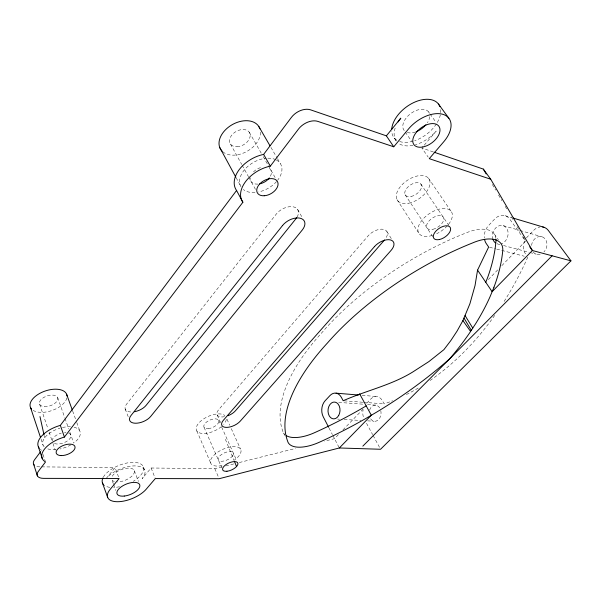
<?xml version="1.0" encoding="UTF-8"?>
<svg xmlns="http://www.w3.org/2000/svg" width="601" height="601" viewBox="0 0 601 601"><rect width="100%" height="100%" fill="white"/><g stroke="black" fill="none" stroke-linecap="round" stroke-linejoin="round"><path stroke-width="0.45" stroke-dasharray="3 2.25" d="M106.152 478.561L115.084 467.631L118.517 476.841M222.07 466.849L214.82 468.667L151.121 468.006L142.136 478.629A22.034 10.285 -21.8 0 0 136.254 465.955A22.034 10.285 -21.8 0 0 108.248 476.345M424.238 145.187L436.161 131.101A27.962 16.941 -36.8 0 1 415.434 144.758M366.73 403.218L370.93 398.869A11.043 8.174 -86.5 0 1 382.364 400.679L384.152 403.88A253.179 175.537 -73 0 0 392.551 400.769M338.393 434.643L334.517 438.655L324.54 441.157M342.923 429.963L362.974 409.236M488.328 279.615L497.959 269.654M501.82 265.665L525.582 241.091L509.618 218.989A13.079 10.412 -71.3 0 0 494.6 219.11L488.418 225.728A13.004 10.33 -72 0 0 484.316 237.966M225.698 465.94L234.766 463.672M239.303 462.53L295.527 448.436M41.664 466.864L115.084 467.631M337.649 419.1L339.52 419.205M344.185 419.483L360.998 420.467M367.534 420.85L374.07 421.233M338.709 402.385L363.868 404.255M367.594 404.533L375.978 405.164M344.11 400.814L362.734 402.242M363.665 402.309L384.152 403.88M362.11 395.33L376.992 396.562M489.537 247.251L495.765 248.859M496.659 249.092L524.237 256.229M499.904 244.562L497.177 243.841A9.586 7.64 -71.8 0 0 499.153 244.186M503.533 245.524L528.94 252.247M529.849 252.488L536.205 254.17M503.307 225.683L519.204 230.243M520.09 230.499L542.17 236.832M505.201 215.706L511.368 217.547M433.268 151.925L421.857 148.011L428.205 157.146M428.46 111.778L429.542 113.281M430.083 114.032L436.025 122.296M494.277 234.029L498.469 239.994M405.269 132.077L411.55 141.16M428.445 178.181L450.863 210.943M394.399 138.177L396.825 141.753A27.962 16.941 -36.8 0 1 395.45 127.232M420.813 183.966L448.887 225.51M405.104 194.679L433.103 237.17M396.998 199.637L418.544 232.737M386.901 231.573L391.612 239.063M492.339 184.462L495.66 190.126M498.514 194.979L501.835 200.636M505.163 206.301L507.064 209.539M511.338 216.818L513.712 220.867M517.033 226.532L519.88 231.385M523.208 237.049L525.109 240.28M270.946 147.403L277.046 157.898M277.519 158.709L280.329 163.555M297.6 209.433L302.213 217.457M249.302 132.295L261.345 153.375M263.193 156.613L275.461 178.099M230.461 144.052L241.722 164.471M242.173 165.283L248.483 176.717M248.934 177.535L255.493 189.413M236.17 177.783L241.061 186.798M366.497 423.262L372.65 434.636M373.093 435.447L379.682 447.64M329.07 428.1L332.421 434.598M332.841 435.409L339.317 447.978M283.552 433.013L284.739 435.462M226.99 419.235L229.71 425.215M231.257 428.633L240.573 449.135M217.224 415.088L220.852 423.157M218.584 420.219L220.116 423.645M221.656 427.078L236.569 460.291M204.07 427.334L221.709 467.623M214.82 468.667L218.802 477.87M196.797 430.894L210.989 463.717M225.39 439.301L234.082 460.531M151.121 468.006L155.298 478.584M125.181 408.996L128.591 417.672M143.444 467.075L144.811 470.575M134.301 470.658L138.455 481.491M113.334 483.692L111.786 479.478A12.088 5.679 -21.7 0 0 114.325 481.521M113.649 484.534L115.82 490.424M72.661 411.039L76.47 421.647M76.785 422.526L79.963 431.36M57.658 397.569L64.69 417.5M64.998 418.364L68.672 428.761M69.889 432.232L73.713 443.065M39.621 404.233L47.937 428.693M49.124 432.194L52.099 440.931M52.956 443.463L55.217 450.104M41.086 439.166L43.129 445.311M43.024 454.476L45.233 461.132M44.286 436.003L44.677 437.768M112.267 476.217A12.088 5.679 -21.7 0 1 127.495 468.149A12.088 5.679 -21.7 0 1 133.264 474.61A12.088 5.679 -21.7 0 1 117.368 481.934M66.876 397.892A19.247 10.322 -18.9 0 1 52.723 410.25A19.247 10.322 -18.9 0 1 33.153 410.385M74.028 427.191A19.705 9.992 -19.6 0 1 74.171 442.674M70.903 444.83A19.705 9.992 -19.6 0 1 59.995 448.992M56.006 449.593A19.705 9.992 -19.6 0 1 47.764 448.879M44.166 446.776A19.705 9.992 -19.6 0 1 59.957 428.19M62.459 427.529A19.705 9.992 -19.6 0 1 70.407 426.718M432.254 235.464A19.54 10.555 -33.9 0 1 418.905 225.225A19.54 10.555 -33.9 0 1 443.801 208.487A19.54 10.555 -33.9 0 1 448.256 224.706M447.242 225.886A19.54 10.555 -33.9 0 1 436.687 233.721M224.526 416.711A11.006 5.424 -24.9 0 1 218.636 409.732L367.962 236.028A12.396 6.927 -32 0 1 382.98 229.236A12.396 6.927 -32 0 1 385.692 238.484M369.577 410.152A8.106 5.995 -86.8 0 1 379.907 408.214M380.824 410.701A8.106 5.995 -86.8 0 1 377.668 420.369A8.106 5.995 -86.8 0 1 370.178 418.146M41.649 450.322A24.633 12.493 -19.6 0 1 40.297 449.36M221.949 465.565A16.52 7.58 -24.7 0 1 212.161 457.248A16.52 7.58 -24.7 0 1 235.862 446.693A16.52 7.58 -24.7 0 1 234.555 459.953M440.646 109.675A27.886 16.993 -36.8 0 1 440.631 113.033M440.353 114.799A27.886 16.993 -36.8 0 1 436.807 123.265M436.341 124.001A27.886 16.993 -36.8 0 1 414.652 140.702M412.985 141.22A27.886 16.993 -36.8 0 1 399.5 141.483M396.66 140.116A27.886 16.993 -36.8 0 1 391.687 131.161M269.729 168.603A11.434 7.445 -29.6 0 1 269.361 177.896M257.934 184.109A11.434 7.445 -29.6 0 1 250.316 177.761M253.509 171.871A11.434 7.445 -29.6 0 1 262.066 167.213M493 239.416A9.586 7.64 -71.8 0 1 498.019 226.209A9.586 7.64 -71.8 0 1 507.98 231.64A9.586 7.64 -71.8 0 1 501.204 243.893M297.044 217.134A13.447 8.241 -29.6 0 0 292.777 206.744A13.447 8.241 -29.6 0 0 276.25 214.106L126.578 404.15A11.997 6.228 -22 0 0 132.438 411.985M260.481 132.167A22.229 15.258 -29.7 0 1 246.297 151.737A22.229 15.258 -29.7 0 1 222.896 151.88M276.34 159.979A22.868 14.897 -29.6 0 1 277.707 180.142M276.558 181.547A22.868 14.897 -29.6 0 1 258.588 191.974M255.019 192.485A22.868 14.897 -29.6 0 1 243.33 189.525M241.024 186.903A22.868 14.897 -29.6 0 1 244.885 169.279A22.868 14.897 -29.6 0 1 266.04 158.281M267.828 158.176A22.868 14.897 -29.6 0 1 275.694 159.663M226.307 419.43A16.189 7.881 -24.4 0 1 223.707 424.374M221.431 426.59A16.189 7.881 -24.4 0 1 199.149 432.735A16.189 7.881 -24.4 0 1 203.499 419.002A16.189 7.881 -24.4 0 1 224.917 415.591M429.723 116.699A15.333 9.338 -36.8 0 1 427.401 122.754M415.389 132.025A15.333 9.338 -36.8 0 1 407.012 132.415M404.225 130.56A15.333 9.338 -36.8 0 1 411.43 113.063A15.333 9.338 -36.8 0 1 429.279 113.198M531.547 245.411A9.165 7.55 -70.6 0 1 543.139 237.252A9.165 7.55 -70.6 0 1 543.905 251.984M540.179 254.253A9.165 7.55 -70.6 0 1 533.049 251.781M68.589 432.99A9.849 4.996 -19.6 0 1 67.327 440.954A9.849 4.996 -19.6 0 1 53.669 443.147M52.167 440.954A9.849 4.996 -19.6 0 1 61.212 433.163M64.472 432.577A9.849 4.996 -19.6 0 1 65.997 432.54M412.955 145.367A27.962 16.941 -36.8 0 1 399.087 143.692M527.791 257.153A253.179 175.537 -73 0 1 502.977 303.204M494.721 315.405A253.179 175.537 -73 0 1 429.723 380.718M418.221 388.058A253.179 175.537 -73 0 1 406.043 394.714M103.319 477.186A21.982 10.322 -21.7 0 1 136.217 462.545A21.982 10.322 -21.7 0 1 133.249 481.311M119.471 486.735A21.982 10.322 -21.7 0 1 113.544 487.494M109.78 487.336A21.982 10.322 -21.7 0 1 103.507 484.654M39.801 466.849A12.178 6.01 -19.2 0 1 35.286 465.865M525.492 253.938A12.448 10.217 -70.9 0 1 524.793 240.67M526.446 237.936A12.448 10.217 -70.9 0 1 527.468 236.749L533.538 230.461A12.516 10.285 -70 0 1 539.938 226.99M495.945 238.567A35.467 17.947 -33.7 0 0 465.587 233.12A187.527 85.492 -31.5 0 0 321.798 332.751A186.798 84.966 -31.3 0 0 282.823 431.255A31.244 14.364 -27.2 0 0 284.754 434.515M363.312 416.726A11.006 8.106 -86.7 0 1 363.132 409.717M232.737 455.708L232.069 456.55A8.256 3.786 -24.7 0 1 219.034 460.682A8.256 3.786 -24.7 0 1 225.548 452.403A8.256 3.786 -24.7 0 1 232.737 455.708M411.129 196.474A9.541 5.447 -34.4 0 0 421.339 184.762A9.541 5.447 -34.4 0 0 407.14 187.82A9.541 5.447 -34.4 0 0 411.129 196.474M408.89 203.168A19.082 10.901 -34.4 0 0 429.467 179.789A19.082 10.901 -34.4 0 0 401.137 185.724A19.082 10.901 -34.4 0 0 408.89 203.168M208.194 428.633A8.091 3.944 -24.4 0 0 218.824 420.865A8.091 3.944 -24.4 0 0 206.917 421.767A8.091 3.944 -24.4 0 0 208.194 428.633M432.885 229.312A9.766 5.274 -33.9 0 0 443.508 217.57A9.766 5.274 -33.9 0 0 429.099 220.89A9.766 5.274 -33.9 0 0 432.885 229.312M237.012 146.727A11.119 7.625 -29.7 0 0 249.896 133.49A11.119 7.625 -29.7 0 0 232.625 134.143A11.119 7.625 -29.7 0 0 237.012 146.727M44.369 406.629A9.624 5.161 -18.9 0 0 57.869 398.44A9.624 5.161 -18.9 0 0 43.633 397.524A9.624 5.161 -18.9 0 0 44.369 406.629"/><path stroke-width="0.9" d="M484.571 239.544A13.004 10.33 -72 0 0 486.337 243.683L488.651 247.019L477.555 270.112L475.038 285.558L469.884 303.813L462.92 320.581L457.03 331.151L450.788 340.624L443.914 349.647L428.926 361.562L412.602 372.087C391.018 385.361 366.084 390.597 343.179 400.747L341.406 397.426A11.487 8.181 -86.1 0 0 329.964 395.578L325.126 400.762A11.449 8.114 -86.3 0 0 323.21 416.726L328.657 427.288M485.758 282.275L487.546 277.767A293.964 161.03 -25.7 0 0 495.968 241.241A35.467 17.947 -33.7 0 0 496.013 239.431M40.552 451.772L34.55 459.78A12.178 6.01 -19.2 0 0 34.31 465.159M39.23 448.248A24.633 12.493 -19.6 0 1 60.355 425.373L236.569 190.479A28.585 18.631 -29.6 0 1 239.236 169.602A28.585 18.631 -29.6 0 1 263.621 154.412L291.357 117.443A14.845 9.932 -33.2 0 1 310.559 109.84L386.375 135.841L393.76 146.787L408.41 129.095A28.194 16.798 -36.5 0 1 443.643 114.566A28.194 16.798 -36.5 0 1 443.763 141.738L429.264 158.664L490.716 179.226L532.388 250.512L570.95 260.842L380.561 449.263L339.317 447.978L219.162 478.704L155.298 478.584L146.223 489.184A22.177 10.157 -21.9 0 1 117.706 501.722A22.177 10.157 -21.9 0 1 110.111 489.424L119.141 478.516L43.572 478.366A12.268 5.942 -19.4 0 1 38.336 471.402L45.503 461.959A24.814 12.358 -19.8 0 1 44.354 449.3A24.814 12.358 -19.8 0 1 64.427 437.062L242.887 202.236A28.833 18.481 -29.6 0 1 245.719 181.419A28.833 18.481 -29.6 0 1 270.33 166.124L298.472 129.095A14.972 9.864 -33 0 1 317.824 121.387L393.76 146.787M386.375 135.841L400.822 118.172A27.962 16.941 -36.8 0 0 398.125 121.913M384.527 239.987L235.472 410.753A11.006 5.424 -24.9 0 1 228.042 415.697M339.317 447.978L371.313 415.246L359.601 393.805M362.831 446.137L552.109 255.793M366.204 405.893L360.765 409.101A303.715 173.328 -27.8 0 1 314.578 432.675A31.244 14.364 -27.2 0 1 286.414 435.733M336.049 393.159L358.384 395.015M513.134 218.073L543.988 227.298M434.147 152.226L483.317 169.091L490.716 179.226M570.95 260.842L548.36 230.483A12.516 10.285 -70 0 0 542.673 226.983M438.46 104.033L448.872 118.254M529.766 246.883L532.388 250.512L492.114 291.695L477.555 270.112M462.92 320.581L470.583 331.444M465.084 315.608L472.769 328.093M464.002 318.102L471.312 330.325M483.317 169.091L486.164 173.944M258.746 126.405L270.007 145.788M263.621 154.412L270.33 166.124M219.786 147.583L235.81 177.137M236.569 190.479L242.887 202.236M234.428 461.388L236.539 466.549M102.508 483.114L107.714 497.493M66.628 394.256L72.338 410.16M60.355 425.373L64.427 437.062M30.546 407.583L40.5 437.415M38.449 447.001L42.318 458.698M33.656 464.288L37.412 475.887M39.982 416.591L44.091 435.116M31.598 409.116A19.247 10.322 -18.9 0 1 44.339 391.311A19.247 10.322 -18.9 0 1 67.027 396.006M222.227 151.272A22.229 15.258 -29.7 0 1 231.648 125A22.229 15.258 -29.7 0 1 259.902 128.802M495.427 242.879A9.586 7.64 -71.8 0 1 493 239.416M391.694 129.463A27.886 16.993 -36.8 0 1 413.616 102.628A27.886 16.993 -36.8 0 1 439.917 106.64M425.921 124.745A15.333 9.338 -36.8 0 1 416.162 131.747M134.339 411.753A11.997 6.228 -22 0 0 146.126 405.337L295.88 218.802A13.447 8.241 -29.6 0 0 296.691 217.697M103.507 484.654A21.982 10.322 -21.7 0 1 102.951 477.908M269.361 177.896A11.434 7.445 -29.6 0 1 259.73 183.861M493.954 287.21L490.213 296.353A296.165 159.378 -25.8 0 1 475.707 323.593L469.862 332.556A296.165 159.378 -25.8 0 1 449.608 358.872A306.082 171.653 -27.8 0 1 377.067 411.865L365.844 418.476A306.082 171.653 -27.8 0 1 319.394 442.216A31.432 14.176 -27.2 0 1 287.586 441.066A187.948 83.87 -31.2 0 1 327.395 343.051A188.684 84.388 -31.4 0 1 472.363 243.022A35.707 17.745 -33.6 0 1 502.729 250.872A296.165 159.378 -25.8 0 1 493.954 287.21M282.583 225.473L131.041 415.464A12.08 6.16 -22.2 0 0 135.022 423.217A12.08 6.16 -22.2 0 0 150.663 416.478L302.258 230.003A13.553 8.166 -29.6 0 0 300.109 218.193A13.553 8.166 -29.6 0 0 282.583 225.473M374.461 246.62L223.392 420.257A11.081 5.356 -25 0 0 225.953 427.386A11.081 5.356 -25 0 0 240.265 421.128L391.041 250.437A12.486 6.851 -31.9 0 0 390.319 239.889A12.486 6.851 -31.9 0 0 374.461 246.62M422.819 146.99A15.506 9.233 -36.5 0 0 439.541 127.457A15.506 9.233 -36.5 0 0 416.778 131.799A15.506 9.233 -36.5 0 0 422.819 146.99M264.245 195.753A11.532 7.392 -29.6 0 0 277.805 182.343A11.532 7.392 -29.6 0 0 260.143 183.478A11.532 7.392 -29.6 0 0 264.245 195.753M124.279 496.058A12.193 5.582 -21.9 0 0 139.74 484.827A12.193 5.582 -21.9 0 0 121.117 486.908A12.193 5.582 -21.9 0 0 124.279 496.058M226.953 471.259A8.309 3.741 -24.8 0 0 237.921 463.409A8.309 3.741 -24.8 0 0 225.848 464.686A8.309 3.741 -24.8 0 0 226.953 471.259M338.671 415.509A8.429 6.002 -86.4 0 0 334.982 402.107A8.429 6.002 -86.4 0 0 328.394 413.796A8.429 6.002 -86.4 0 0 338.671 415.509M61.129 455.588A9.924 4.943 -19.8 0 0 75.072 447.197A9.924 4.943 -19.8 0 0 60.581 446.783A9.924 4.943 -19.8 0 0 61.129 455.588M439.616 239.476A9.841 5.221 -33.8 0 0 450.374 227.719A9.841 5.221 -33.8 0 0 435.898 231.122A9.841 5.221 -33.8 0 0 439.616 239.476"/></g></svg>
